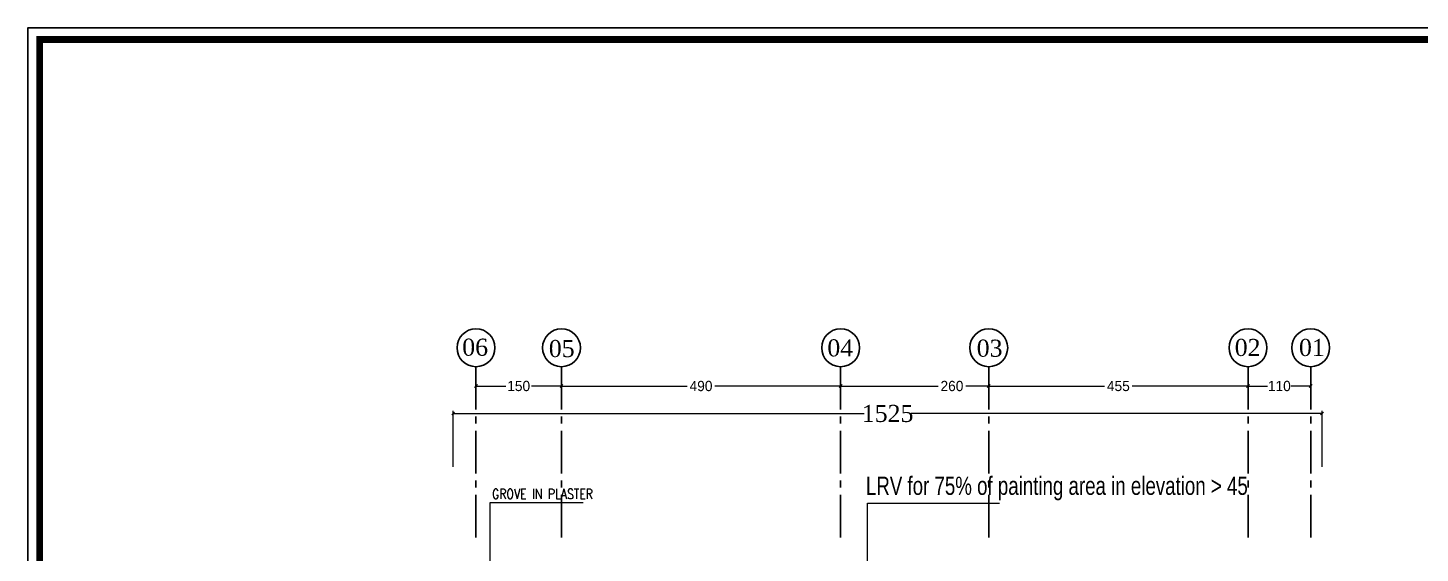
# Model space of a CAD drawing. Header units: centimetres. Extents: x 7997 to 116674, y 1017 to 13844.
# Drawn here: x 69033 to 71477, y 9849 to 10772 of the extents above; entities that cross this region are included whole.
import ezdxf

# ---------------------------------------------------------------- set-up
doc = ezdxf.new("R2010")
doc.units = ezdxf.units.CM
doc.header["$LTSCALE"] = 200
doc.header["$PDMODE"] = 2
doc.linetypes.add('CENTER2', pattern=[1.125, 0.75, -0.125, 0.125, -0.125])
doc.linetypes.add('DASHED2', pattern=[0.375, 0.25, -0.125])
for name, color, linetype in [('AXIS', 9, 'CENTER2'), ('COL', 1, 'Continuous'), ('DIM', 11, 'Continuous'), ('GRID', 9, 'DASHED2')]:
    doc.layers.add(name, color=color, linetype=linetype)
doc.layers.add('HA', color=251, linetype='Continuous', lineweight=0)
doc.layers.add('TEXT', color=6, linetype='Continuous', lineweight=18)
doc.styles.add('ROMANS', font='romans.shx', dxfattribs={"width": 0.8})
doc.styles.add('STYLE1', font='times.ttf')
doc.styles.add('SWISS', font='swisscl.ttf')
doc.styles.add('T1', font='times.ttf')
doc.styles.add('T2', font='')
doc.styles.get('T2').set_extended_font_data('Elisia')
doc.dimstyles.new('NORMAL', dxfattribs={"dimtxt": 18, "dimasz": 5, "dimexe": 5, "dimexo": 5, "dimgap": 1, "dimtad": 0, "dimdec": 0, "dimdsep": 46, "dimtxsty": 'T2', "dimblk1": 'OBLIQUE', "dimblk2": 'OBLIQUE', "dimsah": 1, "dimcen": 0.09, "dimclrd": 4, "dimclre": 4, "dimclrt": 6, "dimadec": 0, "dimazin": 0, "dimtfac": 1, "dimtdec": 0, "dimtofl": 0, "dimtmove": 1, "dimatfit": 2, "dimldrblk": 'OPEN30', "dimfxl": 0, "dimtolj": 1, "dimtzin": 0, "dimlwd": 5, "dimlwe": 5, "dimarcsym": 0})

# ---------------------------------------------------------------- blocks, each defined once
blk = doc.blocks.new('_OBLIQUE')
at = {"color": 0, "linetype": 'ByBlock'}
blk.add_line((-0.5, -0.5), (0.5, 0.5), dxfattribs=at)
blk = doc.blocks.new('DOT')
at = {"color": 0, "linetype": 'ByBlock'}
blk.add_line((-0.5, 0), (-1, 0), dxfattribs=at)
at = {"color": 0, "linetype": 'ByBlock', "const_width": 0.5}
blk.add_lwpolyline([(-0.25, 0, 1), (0.25, 0, 1)], format="xyb", close=True, dxfattribs=at)
blk = doc.blocks.new('*D1148')
at = {"layer": 'Defpoints', "color": 0, "transparency": 16777216}
for p in [(69819.4, 10142.8), (69969.4, 10142.8), (69969.4, 10142.8)]:
    blk.add_point(p, dxfattribs=at)
at = {"layer": 'DIM', "color": 4, "lineweight": 5, "transparency": 16777216}
for p, q in [((69819.4, 10142.8), (69872, 10142.8)), ((69969.4, 10142.8), (69916.9, 10142.8))]:
    blk.add_line(p, q, dxfattribs=at)
at = {"layer": 'DIM', "color": 4, "lineweight": 5, "transparency": 16777216, "xscale": 5, "yscale": 5, "zscale": 5, "rotation": 180}
blk.add_blockref('_OBLIQUE', (69819.4, 10142.8), dxfattribs=at)
at = {"layer": 'DIM', "color": 4, "lineweight": 5, "transparency": 16777216, "xscale": 5, "yscale": 5, "zscale": 5}
blk.add_blockref('_OBLIQUE', (69969.4, 10142.8), dxfattribs=at)
at = {"layer": 'DIM', "color": 6, "transparency": 16777216, "insert": (69894.4, 10142.8), "char_height": 18, "attachment_point": 5, "style": 'T2'}
blk.add_mtext('\\A1;150', dxfattribs=at)
blk = doc.blocks.new('_Open30')
at = {"color": 0, "linetype": 'ByBlock', "lineweight": -2}
for p, q in [((-1, 0.27), (0, 0)), ((0, 0), (-1, -0.27)), ((0, 0), (-1, 0))]:
    blk.add_line(p, q, dxfattribs=at)
blk = doc.blocks.new('*D1149')
at = {"layer": 'Defpoints', "color": 0, "transparency": 16777216}
for p in [(69969.4, 10142.8), (70459.4, 10142.8), (70459.4, 10142.8)]:
    blk.add_point(p, dxfattribs=at)
at = {"layer": 'DIM', "color": 4, "lineweight": 5, "transparency": 16777216}
for p, q in [((69969.4, 10142.8), (70190.3, 10142.8)), ((70459.4, 10142.8), (70238.6, 10142.8))]:
    blk.add_line(p, q, dxfattribs=at)
at = {"layer": 'DIM', "color": 4, "lineweight": 5, "transparency": 16777216, "xscale": 5, "yscale": 5, "zscale": 5, "rotation": 180}
blk.add_blockref('_OBLIQUE', (69969.4, 10142.8), dxfattribs=at)
at = {"layer": 'DIM', "color": 4, "lineweight": 5, "transparency": 16777216, "xscale": 5, "yscale": 5, "zscale": 5}
blk.add_blockref('_OBLIQUE', (70459.4, 10142.8), dxfattribs=at)
at = {"layer": 'DIM', "color": 6, "transparency": 16777216, "insert": (70214.4, 10142.8), "char_height": 18, "attachment_point": 5, "style": 'T2'}
blk.add_mtext('\\A1;490', dxfattribs=at)
blk = doc.blocks.new('*D1150')
at = {"layer": 'Defpoints', "color": 0, "transparency": 16777216}
for p in [(70459.4, 10142.8), (70719.4, 10142.8), (70719.4, 10142.8)]:
    blk.add_point(p, dxfattribs=at)
at = {"layer": 'DIM', "color": 4, "lineweight": 5, "transparency": 16777216}
for p, q in [((70459.4, 10142.8), (70630.7, 10142.8)), ((70719.4, 10142.8), (70679, 10142.8))]:
    blk.add_line(p, q, dxfattribs=at)
at = {"layer": 'DIM', "color": 4, "lineweight": 5, "transparency": 16777216, "xscale": 5, "yscale": 5, "zscale": 5, "rotation": 180}
blk.add_blockref('_OBLIQUE', (70459.4, 10142.8), dxfattribs=at)
at = {"layer": 'DIM', "color": 4, "lineweight": 5, "transparency": 16777216, "xscale": 5, "yscale": 5, "zscale": 5}
blk.add_blockref('_OBLIQUE', (70719.4, 10142.8), dxfattribs=at)
at = {"layer": 'DIM', "color": 6, "transparency": 16777216, "insert": (70654.8, 10142.8), "char_height": 18, "attachment_point": 5, "style": 'T2'}
blk.add_mtext('\\A1;260', dxfattribs=at)
blk = doc.blocks.new('*D1151')
at = {"layer": 'Defpoints', "color": 0, "transparency": 16777216}
for p in [(70719.4, 10142.8), (71174.4, 10142.8), (71174.4, 10142.8)]:
    blk.add_point(p, dxfattribs=at)
at = {"layer": 'DIM', "color": 4, "lineweight": 5, "transparency": 16777216}
for p, q in [((70719.4, 10142.8), (70922.8, 10142.8)), ((71174.4, 10142.8), (70971.1, 10142.8))]:
    blk.add_line(p, q, dxfattribs=at)
at = {"layer": 'DIM', "color": 4, "lineweight": 5, "transparency": 16777216, "xscale": 5, "yscale": 5, "zscale": 5, "rotation": 180}
blk.add_blockref('_OBLIQUE', (70719.4, 10142.8), dxfattribs=at)
at = {"layer": 'DIM', "color": 4, "lineweight": 5, "transparency": 16777216, "xscale": 5, "yscale": 5, "zscale": 5}
blk.add_blockref('_OBLIQUE', (71174.4, 10142.8), dxfattribs=at)
at = {"layer": 'DIM', "color": 6, "transparency": 16777216, "insert": (70946.9, 10142.8), "char_height": 18, "attachment_point": 5, "style": 'T2'}
blk.add_mtext('\\A1;455', dxfattribs=at)
blk = doc.blocks.new('*D1152')
at = {"layer": 'Defpoints', "color": 0, "transparency": 16777216}
for p in [(71174.4, 10142.8), (71284.4, 10142.8), (71284.4, 10142.8)]:
    blk.add_point(p, dxfattribs=at)
at = {"layer": 'DIM', "color": 4, "lineweight": 5, "transparency": 16777216}
for p, q in [((71174.4, 10142.8), (71208.7, 10142.8)), ((71284.4, 10142.8), (71250.2, 10142.8))]:
    blk.add_line(p, q, dxfattribs=at)
at = {"layer": 'DIM', "color": 4, "lineweight": 5, "transparency": 16777216, "xscale": 5, "yscale": 5, "zscale": 5, "rotation": 180}
blk.add_blockref('_OBLIQUE', (71174.4, 10142.8), dxfattribs=at)
at = {"layer": 'DIM', "color": 4, "lineweight": 5, "transparency": 16777216, "xscale": 5, "yscale": 5, "zscale": 5}
blk.add_blockref('_OBLIQUE', (71284.4, 10142.8), dxfattribs=at)
at = {"layer": 'DIM', "color": 6, "transparency": 16777216, "insert": (71229.4, 10142.8), "char_height": 18, "attachment_point": 5, "style": 'T2'}
blk.add_mtext('\\A1;110', dxfattribs=at)
blk = doc.blocks.new('*D1147')
at = {"layer": 'Defpoints', "color": 0, "transparency": 16777216}
for p in [(71304.4, 10094.5), (69779.4, 9995.9), (71304.4, 9995.9)]:
    blk.add_point(p, dxfattribs=at)
at = {"layer": 'DIM', "color": 4, "lineweight": 5, "transparency": 16777216}
for p, q in [((69779.4, 10000.9), (69779.4, 10099.5)), ((69779.4, 10094.5), (70500.7, 10094.5)), ((71304.4, 10094.5), (70583.2, 10094.5)), ((71304.4, 10000.9), (71304.4, 10099.5))]:
    blk.add_line(p, q, dxfattribs=at)
at = {"layer": 'DIM', "color": 4, "lineweight": 5, "transparency": 16777216, "xscale": 5, "yscale": 5, "zscale": 5, "rotation": 180}
blk.add_blockref('_OBLIQUE', (69779.4, 10094.5), dxfattribs=at)
at = {"layer": 'DIM', "color": 4, "lineweight": 5, "transparency": 16777216, "xscale": 5, "yscale": 5, "zscale": 5}
blk.add_blockref('_OBLIQUE', (71304.4, 10094.5), dxfattribs=at)
at = {"layer": 'DIM', "color": 6, "transparency": 16777216, "insert": (70541.9, 10094.5), "char_height": 30, "attachment_point": 5, "style": 'T1'}
blk.add_mtext('\\A1;1525', dxfattribs=at)
blk = doc.blocks.new('08-TITLE SHEET-selattin', base_point=(45714.8, -203081.4))
at = {"color": 0}
blk.add_lwpolyline([(51244.8, -203081.4), (45714.8, -203081.4), (45714.8, -206921.4), (51244.8, -206921.4)], close=True, dxfattribs=at)
at = {"color": 0, "linetype": 'ByBlock', "const_width": 17}
blk.add_lwpolyline([(45744.3, -206891.9), (51215.3, -206891.9), (51215.3, -203110.8), (45744.3, -203110.8)], close=True, dxfattribs=at)
at = {"layer": 'HA', "ltscale": 1.2}
blk.add_lwpolyline([(45714.8, -203081.4), (51244.8, -203081.4), (51244.8, -206921.4), (45714.8, -206921.4)], close=True, dxfattribs=at)

msp = doc.modelspace()

# ---------------------------------------------------------------- linework, layer by layer
at = {"linetype": 'Continuous'}
msp.add_lwpolyline([(69032.9043, 8084.0841), (72903.9043, 8084.0841), (72903.9043, 10772.0841), (69032.9043, 10772.0841)], close=True, dxfattribs=at)
at = {"layer": 'AXIS', "ltscale": 0.5}
for p, q in [((69819.4444, 10176.8221), (69819.4444, 9869.5305)), ((69969.4444, 10176.8221), (69969.4444, 9869.5305)), ((70459.4444, 10176.8221), (70459.4444, 9869.5305)), ((70719.4444, 10176.8221), (70719.4444, 9869.5305)), ((71174.4444, 10176.8221), (71174.4444, 9869.5305)), ((71284.4444, 10176.8221), (71284.4444, 9869.5305))]:
    msp.add_line(p, q, dxfattribs=at)
at = {"layer": 'GRID', "linetype": 'Continuous', "ltscale": 150}
for centre in [(69819.4444, 10210.0615), (69969.4444, 10210.0615), (70459.4444, 10210.0615), (70719.4444, 10210.0615), (71174.4444, 10210.0615), (71284.4444, 10210.0615)]:
    msp.add_circle(centre, 33.2394, dxfattribs=at)

# ---------------------------------------------------------------- block references
at = {"layer": 'DIM', "color": 0, "linetype": 'Continuous', "xscale": 0.7000000000000026, "yscale": 0.7000000000000026, "zscale": 0.7000000000000026}
msp.add_blockref('08-TITLE SHEET-selattin', (69032.9043, 10772.0841), dxfattribs=at)

# ---------------------------------------------------------------- texts
at = {"layer": 'DIM', "color": 7, "linetype": 'ByBlock', "style": 'STYLE1'}
for s, p in [('06', (69795.3142, 10196.0824)), ('05', (69947.3198, 10193.7011)), ('04', (70436.1425, 10194.8665)), ('03', (70698.2951, 10194.325)), ('02', (71151.1623, 10195.6115)), ('01', (71263.887, 10195.5641))]:
    msp.add_text(s, height=30, dxfattribs=at).set_placement(p)
at = {"layer": 'TEXT', "linetype": 'Continuous', "style": 'SWISS'}
msp.add_text('LRV for 75%%% of painting area in elevation > 45', height=32, dxfattribs=at).set_placement((70503.8588, 9951.6418))
at = {"layer": 'TEXT', "style": 'ROMANS', "width": 0.8}
msp.add_text('GROVE IN PLASTER', height=17.5, dxfattribs=at).set_placement((69847.7903, 9944.5855))

# ---------------------------------------------------------------- dimensions: what is measured, and where the dimension line sits
at = {"layer": 'DIM'}
for base, p1, p2, picture, middle in [((69969.4444, 10142.7835), (69819.4444, 10142.7835), (69969.4444, 10142.7835), '*D1148', (69894.4444, 10142.7835)), ((70459.4444, 10142.7835), (69969.4444, 10142.7835), (70459.4444, 10142.7835), '*D1149', (70214.4444, 10142.7835)), ((71174.4444, 10142.7835), (70719.4444, 10142.7835), (71174.4444, 10142.7835), '*D1151', (70946.9444, 10142.7835)), ((71284.4444, 10142.7835), (71174.4444, 10142.7835), (71284.4444, 10142.7835), '*D1152', (71229.4444, 10142.7835))]:
    dim = msp.add_linear_dim(base=base, p1=p1, p2=p2, dimstyle='NORMAL', dxfattribs=at)
    dim.commit()
    dim.dimension.update_dxf_attribs({"geometry": picture, "text_midpoint": middle})
dim = msp.add_linear_dim(base=(70719.4444, 10142.7835), p1=(70459.4444, 10142.7835), p2=(70719.4444, 10142.7835), dimstyle='NORMAL', dxfattribs=at)
dim.commit()
dim.dimension.update_dxf_attribs({"geometry": '*D1150', "text_midpoint": (70654.8116, 10142.7835), "dimtype": 160})
dim = msp.add_linear_dim(base=(71304.4444, 10094.5138), p1=(69779.4444, 9995.8555), p2=(71304.4444, 9995.8555), dimstyle='NORMAL', override={"dimtxt": 30, "dimtxsty": 'T1'}, dxfattribs=at)
dim.commit()
dim.dimension.update_dxf_attribs({"geometry": '*D1147', "text_midpoint": (70541.9444, 10094.5138)})

# ---------------------------------------------------------------- leaders
at = {"layer": 'COL', "ltscale": 1.5}
for points, override in [([(69844.274, 9569.4625), (69844.274, 9938.2638), (70007.453, 9938.2638)], {"dimasz": 10, "dimldrblk": 'DOT'}), ([(70506.3432, 9719.1876), (70506.3432, 9936.9936), (70738.0948, 9936.9936)], {"dimasz": 10, "dimgap": 1, "dimtad": 0, "dimldrblk": 'DOT'})]:
    msp.add_leader(points, dimstyle='NORMAL', override=override, dxfattribs=at)

doc.saveas('drawing.dxf')
